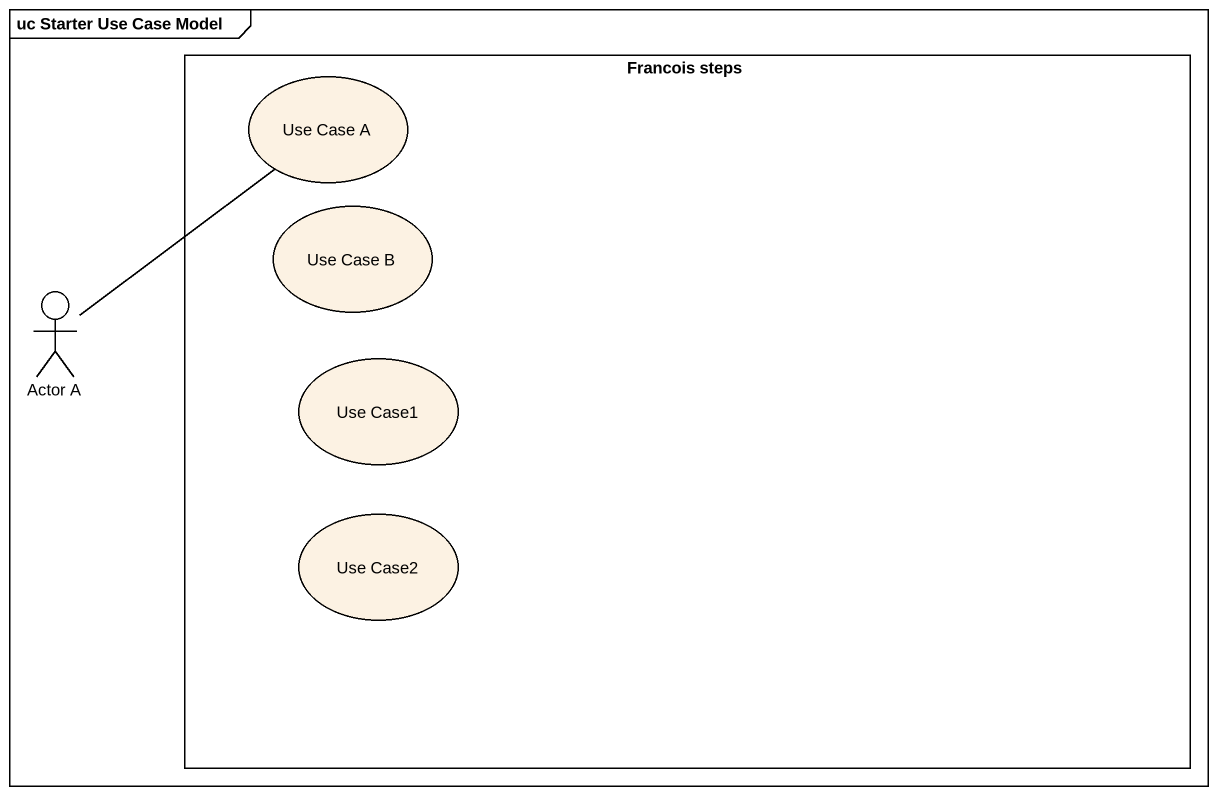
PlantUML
@startuml
mainframe uc Starter Use Case Model
rectangle "Francois steps" as Francois_steps {
  usecase "Use Case A" as Use_Case_A
  usecase "Use Case B" as Use_Case_B
  usecase "Use Case1" as Use_Case1
  usecase "Use Case2" as Use_Case2
}
actor "Actor A" as Actor_A
Actor_A -up- Use_Case_A
@enduml
